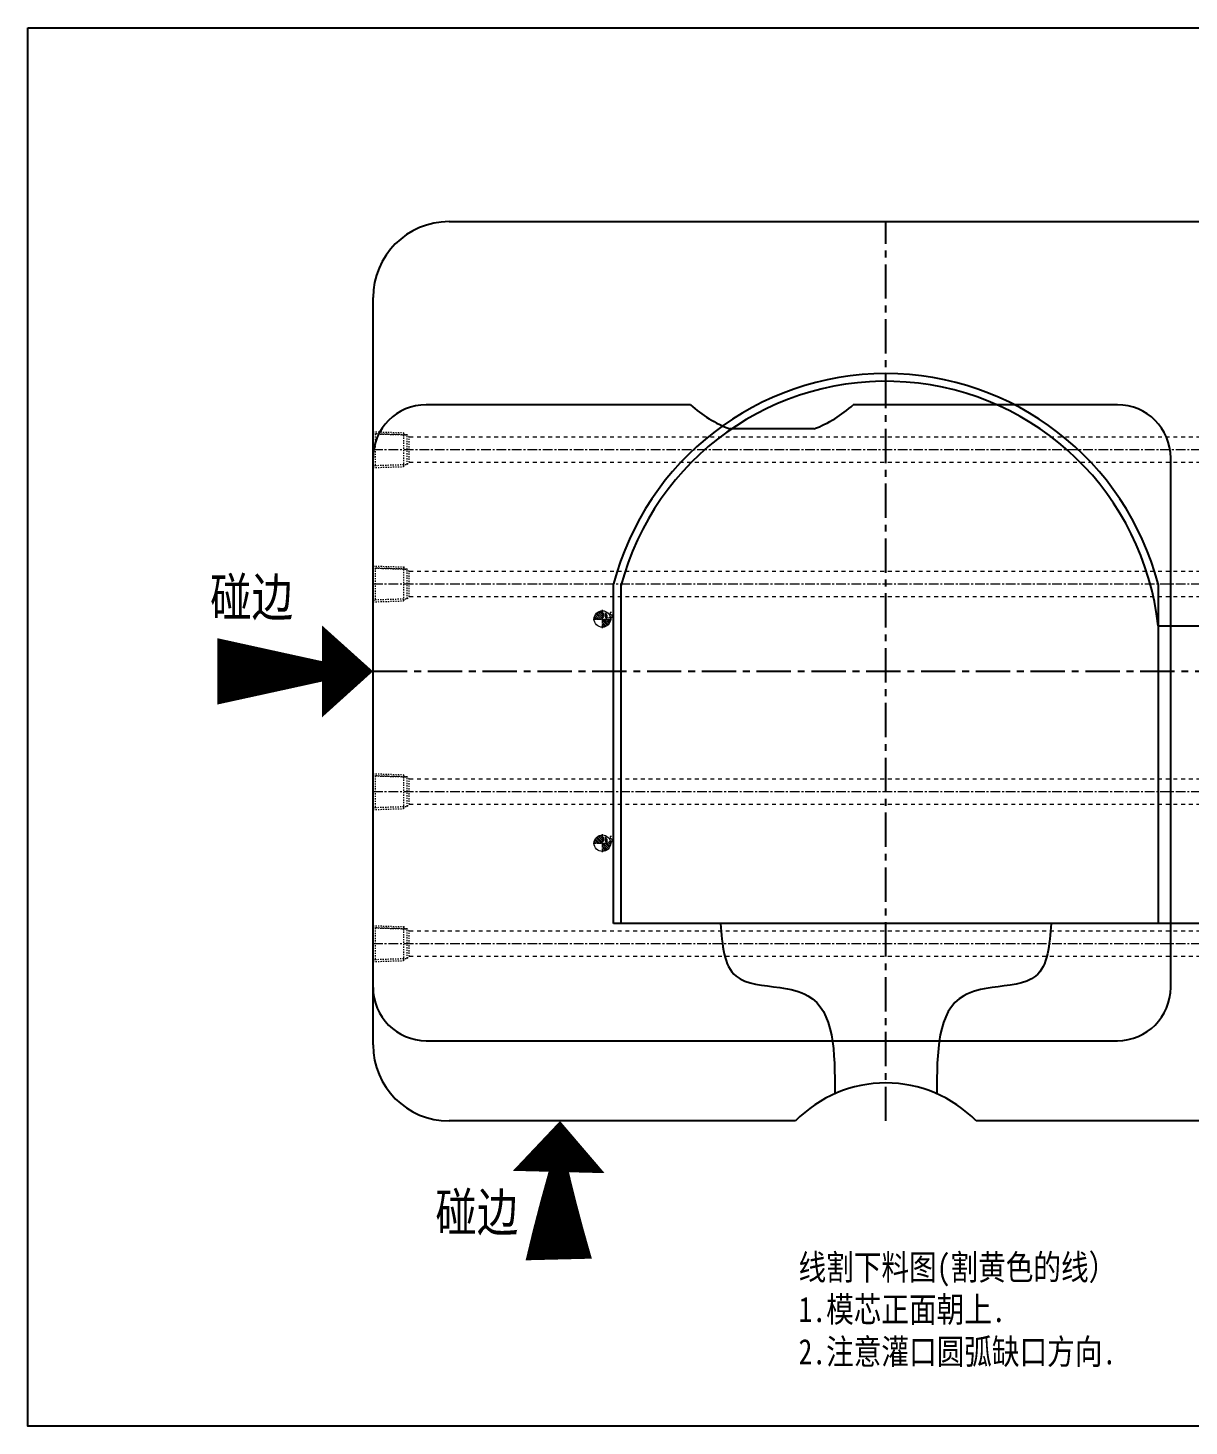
# Model space of a CAD drawing. Header units: millimetres. Extents: x 564 to 2602, y -1989 to 1042.
# Drawn here: x 1878 to 2337, y -1143 to -591 of the extents above; entities that cross this region are included whole.
import ezdxf
from ezdxf.enums import TextEntityAlignment as Align

# ---------------------------------------------------------------- set-up
doc = ezdxf.new("R2010")
doc.units = ezdxf.units.MM
doc.header["$LTSCALE"] = 16.335
doc.linetypes.add('CENTER', pattern=[0.6, 0.375, -0.075, 0.075, -0.075])
doc.linetypes.add('HIDDEN', pattern=[0.2, 0.1, -0.1])
doc.layers.get('0').update_dxf_attribs({"linetype": 'CONTINUOUS'})
doc.layers.add('cool', color=153, linetype='HIDDEN', lineweight=9)
doc.layers.add('epin', color=13, linetype='CONTINUOUS', lineweight=9)
doc.styles.get("Standard").update_dxf_attribs({"font": 'txt', "width": 0.8})
doc.styles.add('TXT05', font='txt.shx', dxfattribs={"width": 0.5, "bigfont": 'gbcbig.shx'})

# ---------------------------------------------------------------- blocks, each defined once
blk = doc.blocks.new('epin_ejp_6.5')
at = {"layer": 'epin'}
h = blk.add_hatch(dxfattribs=at)
h.set_pattern_fill('_ANSI31', color=123, scale=0.1625, angle=90, style=0)
h.set_pattern_definition([(135, (-1452.2871, 824.72386), (-0.3648229, -0.3648229), [])])
h.paths.add_polyline_path([(0, 3.25, 0.414213562), (-3.25, 0), (0, 0)])
h.paths.add_polyline_path([(3.25, 0), (0, 0), (0, -3.25, 0.414213562)])
at = {"layer": 'epin', "color": 1, "linetype": 'CENTER', "ltscale": 0.202143}
for p, q in [((-3.575, 0), (3.575, 0)), ((0, -3.575), (0, 3.575))]:
    blk.add_line(p, q, dxfattribs=at)
at = {"layer": 'epin'}
blk.add_circle((0, 0), 3.25, dxfattribs=at)
at = {"layer": 'epin', "color": 6, "style": 'TXT05', "width": 0.5}
blk.add_text('%%c6.5', height=2.275, dxfattribs=at).set_placement((1.83625, 1.4625), align=Align.MIDDLE)
blk = doc.blocks.new('cool_jt_f12')
at = {"layer": 'cool', "ltscale": 0.3}
for p, q in [((0, 7.0785), (0.856, 6.2225)), ((0, 7.0785), (12, 6.7035)), ((0.856, 6.2225), (0.856, -6.2225)), ((13.5, 5.827375), (0.856, 6.2225)), ((0.856, 6.2225), (13.5, 5.827375)), ((12, 6.7035), (12.856, 5.8475)), ((12, 6.7035), (12, -6.7035)), ((14.327375, 5), (13.5, 5.827375)), ((13.5, -5.827375), (13.5, 5.827375)), ((14.327375, -5), (14.327375, 5)), ((13.5, -5.827375), (14.327375, -5)), ((0.856, -6.2225), (0, -7.0785)), ((0, -7.0785), (12, -6.7035)), ((0.856, -6.2225), (13.5, -5.827375)), ((12, -6.7035), (12.856, -5.8475))]:
    blk.add_line(p, q, dxfattribs=at)

msp = doc.modelspace()

# ---------------------------------------------------------------- linework, layer by layer
for p, q in [((2044.507, -667.874), (2389.507, -667.874)), ((2014.507, -992.874), (2014.507, -697.874)), ((2109.507, -944.874), (2109.507, -810.874)), ((2112.507, -944.874), (2112.507, -810.874)), ((2324.507, -810.874), (2324.507, -944.874)), ((2324.507, -827.465), (2419.507, -827.465)), ((2419.507, -944.874), (2109.507, -944.874)), ((2181.3, -1022.874), (2044.507, -1022.874)), ((2389.507, -1022.874), (2252.715, -1022.874))]:
    msp.add_line(p, q)
at = {"color": 1, "linetype": 'CENTER', "ltscale": 2.20802}
for p, q in [((2217.007, -1022.874), (2217.007, -667.874)), ((2014.507, -845.374), (2419.507, -845.374))]:
    msp.add_line(p, q, dxfattribs=at)
at = {"color": 2, "linetype": 'Continuous'}
for p, q in [((2139.894, -740.174), (2035.507, -740.174)), ((2308.507, -740.174), (2204.121, -740.174)), ((2188.621, -749.674), (2155.394, -749.674)), ((2329.507, -970.174), (2329.507, -761.174)), ((2035.507, -991.174), (2308.507, -991.174))]:
    msp.add_line(p, q, dxfattribs=at)
msp.add_lwpolyline([(1878.227, -591.416), (2602.009, -591.416), (2602.009, -1143.293), (1878.227, -1143.293)], close=True)
at = {"color": 1}
for points in [[(2014.507, -845.374, 0, 36.257, 0), (1994.365, -845.394, 8.057, 26.186, -0.0004917), (1953.029, -845.394, 26.186, 26.186, -0.0004917)], [(2088.347, -1022.874, 0, 36.257, 0), (2087.844, -1043.01, 8.057, 26.186, 0.0124814), (2087.844, -1077.547, 26.186, 26.186, 0.0124814)]]:
    msp.add_lwpolyline(points, format="xyseb", dxfattribs=at)
for centre, radius, start, end in [((2044.507, -697.874), 30, 90, 180), ((2217.007, -838.99), 111.116, 14.65704, 165.34296), ((2217.007, -838.99), 108.116, 6.11895, 165.34296), ((2044.507, -992.874), 30, 180, 270), ((2217.007, -1057.874), 50, 44.427, 135.573)]:
    msp.add_arc(centre, radius, start, end)
at = {"color": 2, "linetype": 'Continuous'}
for centre, radius, start, end in [((2035.507, -761.174), 21, 90, 180), ((2172.007, -705.174), 47.5, 227.4631, 249.52782), ((2172.007, -705.174), 47.5, 290.47218, 312.5369), ((2308.507, -761.174), 21, 0, 90), ((2035.507, -970.174), 21, 180, 270), ((2308.507, -970.174), 21, 270, 0)]:
    msp.add_arc(centre, radius, start, end, dxfattribs=at)
for points in [[(2151.749, -944.874), (2157.848, -965.695), (2175.082, -970.198), (2186.215, -973.423), (2196.879, -1012.105)], [(2282.266, -944.874), (2276.167, -965.695), (2258.933, -970.198), (2247.8, -973.423), (2237.136, -1012.105)]]:
    msp.add_spline(points, degree=3)
at = {"layer": 'cool', "ltscale": 0.932966}
for p, q in [((2028.837, -752.874), (2405.177, -752.874)), ((2028.837, -762.874), (2405.177, -762.874)), ((2028.837, -805.874), (2405.177, -805.874)), ((2028.837, -815.874), (2405.177, -815.874)), ((2028.837, -887.874), (2405.177, -887.874)), ((2028.837, -897.874), (2405.177, -897.874)), ((2028.837, -947.874), (2405.177, -947.874)), ((2028.837, -957.874), (2405.177, -957.874))]:
    msp.add_line(p, q, dxfattribs=at)
at = {"layer": 'cool', "color": 1, "linetype": 'CENTER', "ltscale": 0.621977}
for p, q in [((2014.507, -757.874), (2419.507, -757.874)), ((2014.507, -810.874), (2419.507, -810.874)), ((2014.507, -892.874), (2419.507, -892.874)), ((2014.507, -952.874), (2419.507, -952.874))]:
    msp.add_line(p, q, dxfattribs=at)

# ---------------------------------------------------------------- block references
at = {"layer": 'cool', "ltscale": 0.932966}
for p in [(2014.507, -757.874), (2014.507, -810.874), (2014.507, -892.874), (2014.507, -952.874)]:
    msp.add_blockref('cool_jt_f12', p, dxfattribs=at)
at = {"layer": 'epin'}
for p in [(2105.057, -824.724), (2105.057, -913.224)]:
    msp.add_blockref('epin_ejp_6.5', p, dxfattribs=at)

# ---------------------------------------------------------------- texts
at = {"attachment_point": 1}
for s, insert, char_height, width in [('{\\fSimSun|b0|i0|c134|p2;碰边}', (1950.188, -808.585), 15, 44.75557), ('{\\fSimSun|b0|i0|c134|p2;碰边}', (2039.132, -1051.371), 15, 44.75557), ('{\\fSimSun|b0|i0|c134|p2;线割下料图(割黄色的线）\\P1.模芯正面朝上.\\P2.注意灌口圆弧缺口方向.}', (2182.542, -1075.594), 10, 132.71315)]:
    msp.add_mtext(s, dxfattribs=dict(at, insert=insert, char_height=char_height, width=width))

doc.saveas('drawing.dxf')
